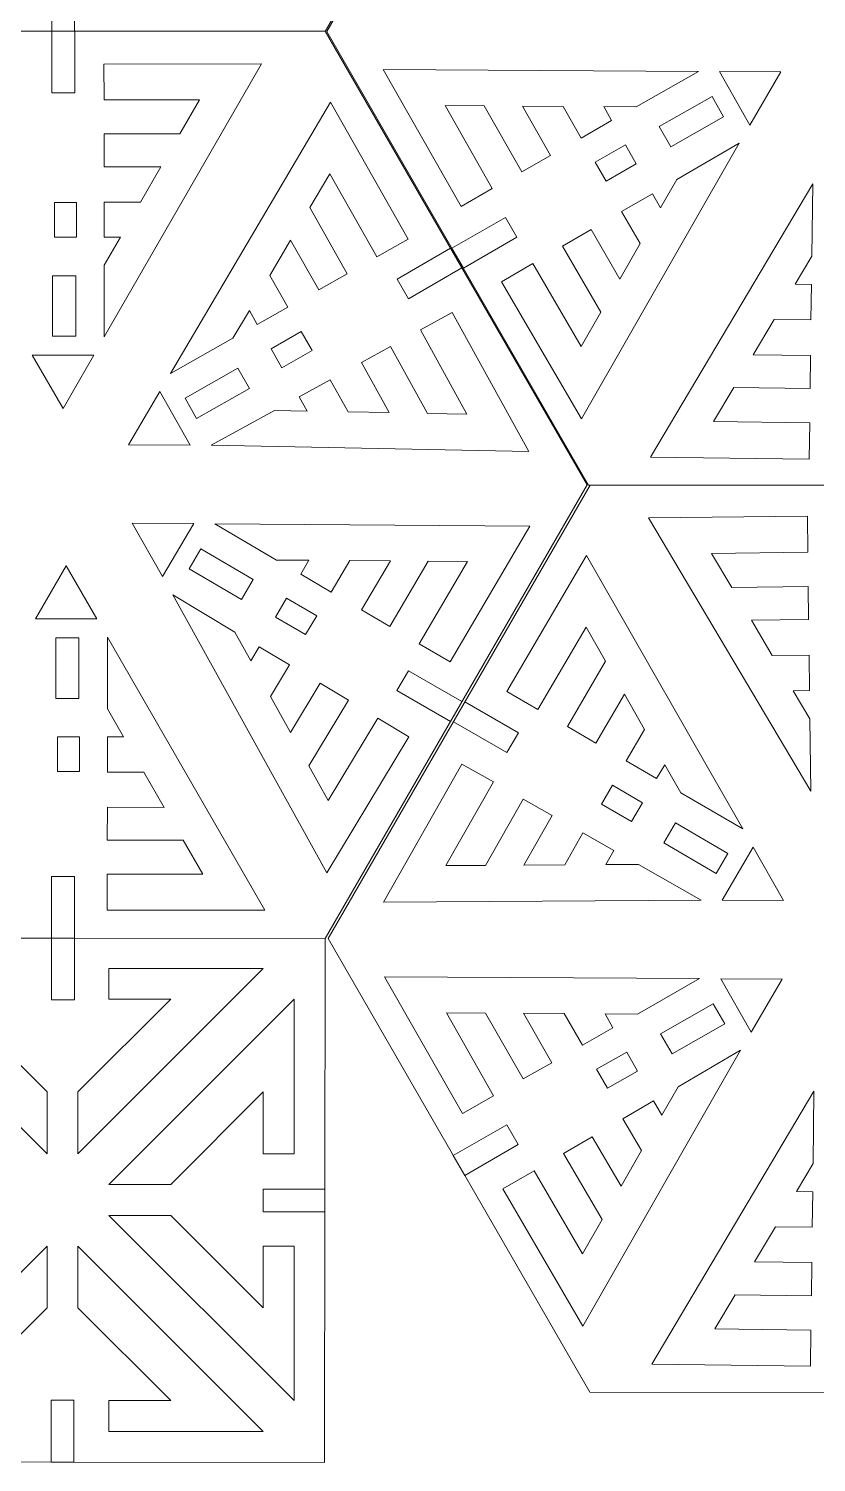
# Model space of a CAD drawing. Header units: inches. Extents: x -12.5 to 16.2, y -9.8 to 11.8.
# Drawn here: x -1.88 to 4.04, y -9.79 to 0.99 of the extents above; entities that cross this region are included whole.
import ezdxf

# ---------------------------------------------------------------- set-up
doc = ezdxf.new("R2010")
doc.units = ezdxf.units.IN
doc.header["$MEASUREMENT"] = 0
doc.layers.add('frame', color=7, linetype='Continuous')
doc.layers.add('Layer 1', color=7, linetype='Continuous')

msp = doc.modelspace()

# ---------------------------------------------------------------- linework, layer by layer
at = {"layer": 'frame', "color": 1, "lineweight": 9}
for points in [[(-1.707, 0.967), (-1.535, 0.967), (-1.535, 1.431), (-1.707, 1.431), (-1.707, 0.967)], [(-1.706, 0.504), (-1.534, 0.504), (-1.534, 0.968), (-1.706, 0.968), (-1.706, 0.504)], [(-1.708, -5.853), (-1.536, -5.853), (-1.536, -5.389), (-1.708, -5.389), (-1.708, -5.853)]]:
    msp.add_lwpolyline(points, close=True, dxfattribs=at)
at = {"layer": 'frame', "color": 5, "lineweight": 9}
for points in [[(-1.687, -0.582), (-1.522, -0.582), (-1.522, -0.321), (-1.687, -0.321), (-1.687, -0.582)], [(-1.701, -1.327), (-1.527, -1.327), (-1.527, -0.871), (-1.701, -0.871), (-1.701, -1.327)], [(-1.677, -4.049), (-1.503, -4.049), (-1.503, -3.593), (-1.677, -3.593), (-1.677, -4.049)], [(-1.663, -4.6), (-1.498, -4.6), (-1.498, -4.339), (-1.663, -4.339), (-1.663, -4.6)]]:
    msp.add_lwpolyline(points, close=True, dxfattribs=at)
at = {"layer": 'frame', "color": 250, "lineweight": 9}
for points in [[(-3.588, 7.789), (-3.588, 7.789), (0.35, 7.788), (0.35, 7.788), (0.35, 7.788), (0.35, 7.788), (2.318, 4.376), (2.318, 4.376), (2.318, 4.376), (2.318, 4.376), (0.348, 0.966), (0.348, 0.966), (0.348, 0.966), (0.348, 0.966), (-3.59, 0.967), (-3.59, 0.967), (-3.59, 0.967), (-3.59, 0.967), (-5.558, 4.379), (-5.558, 4.379), (-5.558, 4.379), (-5.558, 4.379), (-3.588, 7.789), (-3.588, 7.789)], [(2.33, 4.376), (2.33, 4.376), (6.269, 4.375), (6.269, 4.375), (6.269, 4.375), (6.269, 4.375), (8.237, 0.964), (8.237, 0.964), (8.237, 0.964), (8.237, 0.964), (6.266, -2.447), (6.266, -2.447), (6.266, -2.447), (6.266, -2.447), (2.328, -2.445), (2.328, -2.445), (2.328, -2.445), (2.328, -2.445), (0.36, 0.966), (0.36, 0.966), (0.36, 0.966), (0.36, 0.966), (2.33, 4.376), (2.33, 4.376)], [(-3.589, 0.969), (-3.589, 0.969), (0.349, 0.968), (0.349, 0.968), (0.349, 0.968), (0.349, 0.968), (2.317, -2.444), (2.317, -2.444), (2.317, -2.444), (2.317, -2.444), (0.347, -5.854), (0.347, -5.854), (0.347, -5.854), (0.347, -5.854), (-3.591, -5.853), (-3.591, -5.853), (-3.591, -5.853), (-3.591, -5.853), (-5.559, -2.441), (-5.559, -2.441), (-5.559, -2.441), (-5.559, -2.441), (-3.589, 0.969), (-3.589, 0.969)], [(2.34, -2.445), (2.34, -2.445), (6.278, -2.447), (6.278, -2.447), (6.278, -2.447), (6.278, -2.447), (8.246, -5.858), (8.246, -5.858), (8.246, -5.858), (8.246, -5.858), (6.276, -9.268), (6.276, -9.268), (6.276, -9.268), (6.276, -9.268), (2.338, -9.267), (2.338, -9.267), (2.338, -9.267), (2.338, -9.267), (0.37, -5.856), (0.37, -5.856), (0.37, -5.856), (0.37, -5.856), (2.34, -2.445), (2.34, -2.445)]]:
    msp.add_open_spline(points, degree=3, knots=[0, 0, 0, 0, 0.142857, 0.142857, 0.142857, 0.142857, 0.285714, 0.285714, 0.285714, 0.285714, 0.428571, 0.428571, 0.428571, 0.428571, 0.571429, 0.571429, 0.571429, 0.571429, 0.714286, 0.714286, 0.714286, 0.714286, 1, 1, 1, 1], dxfattribs=at)
for points in [[(0.349, 0.968), (0.349, 0.968), (0.348, 0.966), (0.348, 0.966)], [(2.34, -2.445), (2.34, -2.445), (2.342, -2.448), (2.342, -2.448)]]:
    msp.add_open_spline(points, degree=3, dxfattribs=at)
at = {"layer": 'frame', "color": 5, "lineweight": 9}
for points in [[(-0.13, 0.722), (-0.13, 0.722), (-1.315, 0.72), (-1.315, 0.72)], [(-1.314, 0.45), (-1.314, 0.45), (-1.315, 0.72), (-1.315, 0.72)], [(-0.13, 0.722), (-0.13, 0.722), (-1.312, -1.331), (-1.312, -1.331)], [(0.784, 0.68), (0.784, 0.68), (3.153, 0.665), (3.153, 0.665)], [(0.784, 0.68), (0.784, 0.68), (1.37, -0.35), (1.37, -0.35)], [(3.153, 0.665), (3.153, 0.665), (2.685, 0.399), (2.685, 0.399)], [(3.311, 0.664), (3.311, 0.664), (3.773, 0.661), (3.773, 0.661)], [(3.539, 0.262), (3.539, 0.262), (3.311, 0.664), (3.311, 0.664)], [(3.539, 0.262), (3.539, 0.262), (3.773, 0.661), (3.773, 0.661)], [(0.388, 0.434), (0.388, 0.434), (-0.815, -1.607), (-0.815, -1.607)], [(0.388, 0.434), (0.388, 0.434), (0.971, -0.597), (0.971, -0.597)], [(1.826, -0.09), (1.826, -0.09), (1.544, 0.406), (1.544, 0.406)], [(1.83, 0.404), (1.83, 0.404), (2.136, 0.402), (2.136, 0.402)], [(2.041, 0.033), (2.041, 0.033), (1.83, 0.404), (1.83, 0.404)], [(2.271, 0.164), (2.271, 0.164), (2.136, 0.402), (2.136, 0.402)], [(2.441, 0.4), (2.441, 0.4), (2.685, 0.399), (2.685, 0.399)], [(2.501, 0.295), (2.501, 0.295), (2.441, 0.4), (2.441, 0.4)], [(2.501, 0.295), (2.501, 0.295), (2.271, 0.164), (2.271, 0.164)], [(-1.314, 0.195), (-1.314, 0.195), (-0.744, 0.196), (-0.744, 0.196)], [(-1.313, -0.052), (-1.313, -0.052), (-1.314, 0.195), (-1.314, 0.195)], [(2.275, -1.948), (2.275, -1.948), (3.459, 0.126), (3.459, 0.126)], [(3.459, 0.126), (3.459, 0.126), (2.99, -0.147), (2.99, -0.147)], [(2.041, 0.033), (2.041, 0.033), (1.826, -0.09), (1.826, -0.09)], [(-1.313, -0.052), (-1.313, -0.052), (-0.886, -0.052), (-0.886, -0.052)], [(-0.886, -0.052), (-0.886, -0.052), (-1.039, -0.317), (-1.039, -0.317)], [(2.792, -2.235), (2.792, -2.235), (4.012, -0.181), (4.012, -0.181)], [(2.869, -0.361), (2.869, -0.361), (2.99, -0.147), (2.99, -0.147)], [(4.012, -0.181), (4.012, -0.181), (4.005, -0.724), (4.005, -0.724)], [(-1.313, -0.582), (-1.313, -0.582), (-1.313, -0.317), (-1.313, -0.317)], [(-1.313, -0.317), (-1.313, -0.317), (-1.039, -0.317), (-1.039, -0.317)], [(1.604, -0.216), (1.604, -0.216), (1.37, -0.35), (1.37, -0.35)], [(2.807, -0.255), (2.807, -0.255), (2.576, -0.389), (2.576, -0.389)], [(2.807, -0.255), (2.807, -0.255), (2.869, -0.361), (2.869, -0.361)], [(0.514, -0.856), (0.514, -0.856), (0.233, -0.359), (0.233, -0.359)], [(2.576, -0.389), (2.576, -0.389), (2.716, -0.628), (2.716, -0.628)], [(2.346, -0.524), (2.346, -0.524), (2.131, -0.649), (2.131, -0.649)], [(2.346, -0.524), (2.346, -0.524), (2.563, -0.896), (2.563, -0.896)], [(-1.313, -0.582), (-1.313, -0.582), (-1.191, -0.581), (-1.191, -0.581)], [(-1.191, -0.581), (-1.191, -0.581), (-1.312, -0.793), (-1.312, -0.793)], [(0.088, -0.605), (0.088, -0.605), (-0.067, -0.869), (-0.067, -0.869)], [(0.299, -0.977), (0.299, -0.977), (0.088, -0.605), (0.088, -0.605)], [(0.736, -0.73), (0.736, -0.73), (0.971, -0.597), (0.971, -0.597)], [(2.563, -0.896), (2.563, -0.896), (2.716, -0.628), (2.716, -0.628)], [(2.131, -0.649), (2.131, -0.649), (2.42, -1.146), (2.42, -1.146)], [(3.88, -0.935), (3.88, -0.935), (4.005, -0.724), (4.005, -0.724)], [(-1.312, -1.331), (-1.312, -1.331), (-1.312, -0.793), (-1.312, -0.793)], [(0.299, -0.977), (0.299, -0.977), (0.514, -0.856), (0.514, -0.856)], [(1.908, -0.779), (1.908, -0.779), (1.673, -0.916), (1.673, -0.916)], [(0.068, -1.108), (0.068, -1.108), (-0.067, -0.869), (-0.067, -0.869)], [(2.275, -1.948), (2.275, -1.948), (1.673, -0.916), (1.673, -0.916)], [(4.003, -0.937), (4.003, -0.937), (3.88, -0.935), (3.88, -0.935)], [(4.003, -0.937), (4.003, -0.937), (3.999, -1.204), (3.999, -1.204)], [(-0.222, -1.132), (-0.222, -1.132), (-0.346, -1.342), (-0.346, -1.342)], [(-0.162, -1.238), (-0.162, -1.238), (-0.222, -1.132), (-0.222, -1.132)], [(-0.162, -1.238), (-0.162, -1.238), (0.068, -1.108), (0.068, -1.108)], [(1.064, -1.279), (1.064, -1.279), (1.302, -1.148), (1.302, -1.148)], [(1.879, -2.194), (1.879, -2.194), (1.302, -1.148), (1.302, -1.148)], [(3.565, -1.465), (3.565, -1.465), (3.723, -1.2), (3.723, -1.2)], [(3.999, -1.204), (3.999, -1.204), (3.723, -1.2), (3.723, -1.2)], [(-0.815, -1.607), (-0.815, -1.607), (-0.346, -1.342), (-0.346, -1.342)], [(-1.853, -1.468), (-1.853, -1.468), (-1.622, -1.869), (-1.622, -1.869)], [(-1.853, -1.468), (-1.853, -1.468), (-1.391, -1.468), (-1.391, -1.468)], [(-1.391, -1.468), (-1.391, -1.468), (-1.622, -1.869), (-1.622, -1.869)], [(0.62, -1.524), (0.62, -1.524), (0.838, -1.404), (0.838, -1.404)], [(0.838, -1.404), (0.838, -1.404), (1.116, -1.907), (1.116, -1.907)], [(3.996, -1.471), (3.996, -1.471), (3.565, -1.465), (3.565, -1.465)], [(3.996, -1.471), (3.996, -1.471), (3.993, -1.72), (3.993, -1.72)], [(0.62, -1.524), (0.62, -1.524), (0.828, -1.901), (0.828, -1.901)], [(0.153, -1.782), (0.153, -1.782), (0.386, -1.653), (0.386, -1.653)], [(0.386, -1.653), (0.386, -1.653), (0.52, -1.895), (0.52, -1.895)], [(3.993, -1.72), (3.993, -1.72), (3.418, -1.713), (3.418, -1.713)], [(-0.895, -1.743), (-0.895, -1.743), (-1.129, -2.142), (-1.129, -2.142)], [(-0.666, -2.145), (-0.666, -2.145), (-0.895, -1.743), (-0.895, -1.743)], [(0.153, -1.782), (0.153, -1.782), (0.212, -1.889), (0.212, -1.889)], [(-0.509, -2.146), (-0.509, -2.146), (-0.034, -1.884), (-0.034, -1.884)], [(0.212, -1.889), (0.212, -1.889), (-0.034, -1.884), (-0.034, -1.884)], [(0.828, -1.901), (0.828, -1.901), (0.52, -1.895), (0.52, -1.895)], [(3.99, -1.977), (3.99, -1.977), (3.986, -2.25), (3.986, -2.25)], [(-0.666, -2.145), (-0.666, -2.145), (-1.129, -2.142), (-1.129, -2.142)], [(1.879, -2.194), (1.879, -2.194), (-0.509, -2.146), (-0.509, -2.146)], [(2.792, -2.235), (2.792, -2.235), (3.986, -2.25), (3.986, -2.25)], [(2.778, -2.693), (2.778, -2.693), (3.972, -2.678), (3.972, -2.678)], [(2.778, -2.693), (2.778, -2.693), (3.997, -4.746), (3.997, -4.746)], [(3.975, -2.95), (3.975, -2.95), (3.972, -2.678), (3.972, -2.678)], [(-0.874, -3.134), (-0.874, -3.134), (-1.102, -2.733), (-1.102, -2.733)], [(-0.64, -2.735), (-0.64, -2.735), (-1.102, -2.733), (-1.102, -2.733)], [(-0.874, -3.134), (-0.874, -3.134), (-0.64, -2.735), (-0.64, -2.735)], [(1.887, -2.754), (1.887, -2.754), (-0.482, -2.736), (-0.482, -2.736)], [(-0.482, -2.736), (-0.482, -2.736), (-0.017, -3.009), (-0.017, -3.009)], [(1.887, -2.754), (1.887, -2.754), (1.287, -3.775), (1.287, -3.775)], [(0.226, -3.011), (0.226, -3.011), (-0.017, -3.009), (-0.017, -3.009)], [(0.165, -3.116), (0.165, -3.116), (0.226, -3.011), (0.226, -3.011)], [(0.393, -3.25), (0.393, -3.25), (0.532, -3.013), (0.532, -3.013)], [(0.838, -3.015), (0.838, -3.015), (0.532, -3.013), (0.532, -3.013)], [(0.621, -3.384), (0.621, -3.384), (0.838, -3.015), (0.838, -3.015)], [(0.834, -3.509), (0.834, -3.509), (1.123, -3.017), (1.123, -3.017)], [(2.311, -2.974), (2.311, -2.974), (1.714, -3.997), (1.714, -3.997)], [(2.311, -2.974), (2.311, -2.974), (3.486, -5.031), (3.486, -5.031)], [(-1.829, -3.452), (-1.829, -3.452), (-1.598, -3.052), (-1.598, -3.052)], [(-1.367, -3.452), (-1.367, -3.452), (-1.598, -3.052), (-1.598, -3.052)], [(0.165, -3.116), (0.165, -3.116), (0.393, -3.25), (0.393, -3.25)], [(3.978, -3.208), (3.978, -3.208), (3.404, -3.215), (3.404, -3.215)], [(3.981, -3.457), (3.981, -3.457), (3.978, -3.208), (3.978, -3.208)], [(0.361, -5.361), (0.361, -5.361), (-0.796, -3.271), (-0.796, -3.271)], [(-0.796, -3.271), (-0.796, -3.271), (-0.33, -3.551), (-0.33, -3.551)], [(0.621, -3.384), (0.621, -3.384), (0.834, -3.509), (0.834, -3.509)], [(-1.829, -3.452), (-1.829, -3.452), (-1.367, -3.452), (-1.367, -3.452)], [(-0.212, -3.766), (-0.212, -3.766), (-0.33, -3.551), (-0.33, -3.551)], [(3.981, -3.457), (3.981, -3.457), (3.551, -3.462), (3.551, -3.462)], [(3.551, -3.462), (3.551, -3.462), (3.708, -3.727), (3.708, -3.727)], [(-1.287, -3.589), (-1.287, -3.589), (-1.288, -4.128), (-1.288, -4.128)], [(-0.106, -5.643), (-0.106, -5.643), (-1.287, -3.589), (-1.287, -3.589)], [(-0.148, -3.661), (-0.148, -3.661), (-0.212, -3.766), (-0.212, -3.766)], [(-0.148, -3.661), (-0.148, -3.661), (0.08, -3.798), (0.08, -3.798)], [(1.054, -3.638), (1.054, -3.638), (1.287, -3.775), (1.287, -3.775)], [(2.168, -4.262), (2.168, -4.262), (2.455, -3.769), (2.455, -3.769)], [(3.985, -3.724), (3.985, -3.724), (3.708, -3.727), (3.708, -3.727)], [(3.988, -3.991), (3.988, -3.991), (3.985, -3.724), (3.985, -3.724)], [(0.08, -3.798), (0.08, -3.798), (-0.063, -4.035), (-0.063, -4.035)], [(0.309, -3.936), (0.309, -3.936), (0.087, -4.305), (0.087, -4.305)], [(0.309, -3.936), (0.309, -3.936), (0.522, -4.064), (0.522, -4.064)], [(0.087, -4.305), (0.087, -4.305), (-0.063, -4.035), (-0.063, -4.035)], [(0.522, -4.064), (0.522, -4.064), (0.226, -4.557), (0.226, -4.557)], [(1.947, -4.133), (1.947, -4.133), (1.714, -3.997), (1.714, -3.997)], [(2.381, -4.386), (2.381, -4.386), (2.597, -4.017), (2.597, -4.017)], [(2.597, -4.017), (2.597, -4.017), (2.749, -4.283), (2.749, -4.283)], [(3.988, -3.991), (3.988, -3.991), (3.865, -3.992), (3.865, -3.992)], [(3.865, -3.992), (3.865, -3.992), (3.991, -4.203), (3.991, -4.203)], [(-1.167, -4.339), (-1.167, -4.339), (-1.288, -4.128), (-1.288, -4.128)], [(0.743, -4.197), (0.743, -4.197), (0.976, -4.338), (0.976, -4.338)], [(3.997, -4.746), (3.997, -4.746), (3.991, -4.203), (3.991, -4.203)], [(2.381, -4.386), (2.381, -4.386), (2.168, -4.262), (2.168, -4.262)], [(2.61, -4.52), (2.61, -4.52), (2.749, -4.283), (2.749, -4.283)], [(-1.289, -4.339), (-1.289, -4.339), (-1.289, -4.603), (-1.289, -4.603)], [(-1.289, -4.339), (-1.289, -4.339), (-1.167, -4.339), (-1.167, -4.339)], [(0.361, -5.361), (0.361, -5.361), (0.976, -4.338), (0.976, -4.338)], [(2.839, -4.653), (2.839, -4.653), (2.61, -4.52), (2.61, -4.52)], [(-1.289, -4.603), (-1.289, -4.603), (-1.014, -4.604), (-1.014, -4.604)], [(-0.862, -4.869), (-0.862, -4.869), (-1.014, -4.604), (-1.014, -4.604)], [(0.785, -5.582), (0.785, -5.582), (1.376, -4.544), (1.376, -4.544)], [(1.612, -4.678), (1.612, -4.678), (1.376, -4.544), (1.376, -4.544)], [(2.839, -4.653), (2.839, -4.653), (2.9, -4.548), (2.9, -4.548)], [(2.9, -4.548), (2.9, -4.548), (3.021, -4.759), (3.021, -4.759)], [(1.836, -4.806), (1.836, -4.806), (1.552, -5.305), (1.552, -5.305)], [(2.053, -4.929), (2.053, -4.929), (1.836, -4.806), (1.836, -4.806)], [(3.486, -5.031), (3.486, -5.031), (3.021, -4.759), (3.021, -4.759)], [(-1.289, -4.868), (-1.289, -4.868), (-1.29, -5.115), (-1.29, -5.115)], [(-1.289, -4.868), (-1.289, -4.868), (-0.862, -4.869), (-0.862, -4.869)], [(2.053, -4.929), (2.053, -4.929), (1.84, -5.303), (1.84, -5.303)], [(2.285, -5.061), (2.285, -5.061), (2.148, -5.301), (2.148, -5.301)], [(2.517, -5.193), (2.517, -5.193), (2.285, -5.061), (2.285, -5.061)], [(-1.29, -5.115), (-1.29, -5.115), (-0.72, -5.116), (-0.72, -5.116)], [(3.331, -5.567), (3.331, -5.567), (3.564, -5.168), (3.564, -5.168)], [(3.564, -5.168), (3.564, -5.168), (3.793, -5.57), (3.793, -5.57)], [(2.517, -5.193), (2.517, -5.193), (2.456, -5.299), (2.456, -5.299)], [(-1.29, -5.371), (-1.29, -5.371), (-1.29, -5.641), (-1.29, -5.641)], [(1.84, -5.303), (1.84, -5.303), (2.148, -5.301), (2.148, -5.301)], [(2.456, -5.299), (2.456, -5.299), (2.702, -5.298), (2.702, -5.298)], [(3.174, -5.566), (3.174, -5.566), (2.702, -5.298), (2.702, -5.298)], [(0.785, -5.582), (0.785, -5.582), (3.174, -5.566), (3.174, -5.566)], [(3.331, -5.567), (3.331, -5.567), (3.793, -5.57), (3.793, -5.57)], [(-0.106, -5.643), (-0.106, -5.643), (-1.29, -5.641), (-1.29, -5.641)], [(0.793, -6.142), (0.793, -6.142), (3.162, -6.156), (3.162, -6.156)], [(0.793, -6.142), (0.793, -6.142), (1.379, -7.171), (1.379, -7.171)], [(3.162, -6.156), (3.162, -6.156), (2.694, -6.423), (2.694, -6.423)], [(3.321, -6.157), (3.321, -6.157), (3.783, -6.161), (3.783, -6.161)], [(3.549, -6.56), (3.549, -6.56), (3.321, -6.157), (3.321, -6.157)], [(3.549, -6.56), (3.549, -6.56), (3.783, -6.161), (3.783, -6.161)], [(1.836, -6.911), (1.836, -6.911), (1.554, -6.416), (1.554, -6.416)], [(1.839, -6.417), (1.839, -6.417), (2.145, -6.419), (2.145, -6.419)], [(2.051, -6.789), (2.051, -6.789), (1.839, -6.417), (1.839, -6.417)], [(2.281, -6.658), (2.281, -6.658), (2.145, -6.419), (2.145, -6.419)], [(2.451, -6.421), (2.451, -6.421), (2.694, -6.423), (2.694, -6.423)], [(2.511, -6.527), (2.511, -6.527), (2.451, -6.421), (2.451, -6.421)], [(2.511, -6.527), (2.511, -6.527), (2.281, -6.658), (2.281, -6.658)], [(2.051, -6.789), (2.051, -6.789), (1.836, -6.911), (1.836, -6.911)], [(2.285, -8.769), (2.285, -8.769), (3.469, -6.695), (3.469, -6.695)], [(3.469, -6.695), (3.469, -6.695), (3, -6.969), (3, -6.969)], [(2.802, -9.056), (2.802, -9.056), (4.021, -7.003), (4.021, -7.003)], [(2.878, -7.182), (2.878, -7.182), (3, -6.969), (3, -6.969)], [(4.021, -7.003), (4.021, -7.003), (4.015, -7.546), (4.015, -7.546)], [(1.614, -7.037), (1.614, -7.037), (1.379, -7.171), (1.379, -7.171)], [(2.816, -7.076), (2.816, -7.076), (2.586, -7.211), (2.586, -7.211)], [(2.816, -7.076), (2.816, -7.076), (2.878, -7.182), (2.878, -7.182)], [(2.586, -7.211), (2.586, -7.211), (2.726, -7.45), (2.726, -7.45)], [(2.355, -7.345), (2.355, -7.345), (2.14, -7.471), (2.14, -7.471)], [(2.355, -7.345), (2.355, -7.345), (2.573, -7.717), (2.573, -7.717)], [(2.14, -7.471), (2.14, -7.471), (2.43, -7.967), (2.43, -7.967)], [(2.573, -7.717), (2.573, -7.717), (2.726, -7.45), (2.726, -7.45)], [(3.889, -7.757), (3.889, -7.757), (4.015, -7.546), (4.015, -7.546)], [(1.918, -7.601), (1.918, -7.601), (1.683, -7.738), (1.683, -7.738)], [(2.285, -8.769), (2.285, -8.769), (1.683, -7.738), (1.683, -7.738)], [(4.012, -7.759), (4.012, -7.759), (3.889, -7.757), (3.889, -7.757)], [(4.012, -7.759), (4.012, -7.759), (4.009, -8.025), (4.009, -8.025)], [(3.575, -8.287), (3.575, -8.287), (3.732, -8.022), (3.732, -8.022)], [(4.009, -8.025), (4.009, -8.025), (3.732, -8.022), (3.732, -8.022)], [(4.006, -8.292), (4.006, -8.292), (3.575, -8.287), (3.575, -8.287)], [(4.006, -8.292), (4.006, -8.292), (4.003, -8.541), (4.003, -8.541)], [(4.003, -8.541), (4.003, -8.541), (3.428, -8.534), (3.428, -8.534)], [(3.999, -8.799), (3.999, -8.799), (3.996, -9.071), (3.996, -9.071)], [(2.802, -9.056), (2.802, -9.056), (3.996, -9.071), (3.996, -9.071)]]:
    msp.add_open_spline(points, degree=3, dxfattribs=at)
for points, knots in [([(-1.314, 0.45), (-1.314, 0.45), (-0.597, 0.451), (-0.597, 0.451), (-0.597, 0.451), (-0.597, 0.451), (-0.744, 0.196), (-0.744, 0.196)], [0, 0, 0, 0, 0.333333, 0.333333, 0.333333, 0.333333, 1, 1, 1, 1]), ([(3.342, 0.324), (3.342, 0.324), (3.256, 0.476), (3.256, 0.476), (3.256, 0.476), (3.256, 0.476), (2.859, 0.251), (2.859, 0.251), (2.859, 0.251), (2.859, 0.251), (2.945, 0.099), (2.945, 0.099), (2.945, 0.099), (2.945, 0.099), (3.342, 0.324), (3.342, 0.324)], [0, 0, 0, 0, 0.2, 0.2, 0.2, 0.2, 0.4, 0.4, 0.4, 0.4, 0.6, 0.6, 0.6, 0.6, 1, 1, 1, 1]), ([(1.604, -0.216), (1.604, -0.216), (1.249, 0.408), (1.249, 0.408), (1.249, 0.408), (1.249, 0.408), (1.544, 0.406), (1.544, 0.406)], [0, 0, 0, 0, 0.333333, 0.333333, 0.333333, 0.333333, 1, 1, 1, 1]), ([(2.686, -0.031), (2.686, -0.031), (2.605, 0.112), (2.605, 0.112), (2.605, 0.112), (2.605, 0.112), (2.378, -0.017), (2.378, -0.017), (2.378, -0.017), (2.378, -0.017), (2.459, -0.16), (2.459, -0.16), (2.459, -0.16), (2.459, -0.16), (2.686, -0.031), (2.686, -0.031)], [0, 0, 0, 0, 0.2, 0.2, 0.2, 0.2, 0.4, 0.4, 0.4, 0.4, 0.6, 0.6, 0.6, 0.6, 1, 1, 1, 1]), ([(0.736, -0.73), (0.736, -0.73), (0.383, -0.105), (0.383, -0.105), (0.383, -0.105), (0.383, -0.105), (0.233, -0.359), (0.233, -0.359)], [0, 0, 0, 0, 0.333333, 0.333333, 0.333333, 0.333333, 1, 1, 1, 1]), ([(1.908, -0.779), (1.908, -0.779), (2.273, -1.404), (2.273, -1.404), (2.273, -1.404), (2.273, -1.404), (2.42, -1.146), (2.42, -1.146)], [0, 0, 0, 0, 0.333333, 0.333333, 0.333333, 0.333333, 1, 1, 1, 1]), ([(0.022, -1.563), (0.022, -1.563), (-0.059, -1.42), (-0.059, -1.42), (-0.059, -1.42), (-0.059, -1.42), (0.168, -1.291), (0.168, -1.291), (0.168, -1.291), (0.168, -1.291), (0.249, -1.434), (0.249, -1.434), (0.249, -1.434), (0.249, -1.434), (0.022, -1.563), (0.022, -1.563)], [0, 0, 0, 0, 0.2, 0.2, 0.2, 0.2, 0.4, 0.4, 0.4, 0.4, 0.6, 0.6, 0.6, 0.6, 1, 1, 1, 1]), ([(1.064, -1.279), (1.064, -1.279), (1.413, -1.913), (1.413, -1.913), (1.413, -1.913), (1.413, -1.913), (1.116, -1.907), (1.116, -1.907)], [0, 0, 0, 0, 0.333333, 0.333333, 0.333333, 0.333333, 1, 1, 1, 1]), ([(-0.619, -1.944), (-0.619, -1.944), (-0.705, -1.792), (-0.705, -1.792), (-0.705, -1.792), (-0.705, -1.792), (-0.308, -1.567), (-0.308, -1.567), (-0.308, -1.567), (-0.308, -1.567), (-0.222, -1.719), (-0.222, -1.719), (-0.222, -1.719), (-0.222, -1.719), (-0.619, -1.944), (-0.619, -1.944)], [0, 0, 0, 0, 0.2, 0.2, 0.2, 0.2, 0.4, 0.4, 0.4, 0.4, 0.6, 0.6, 0.6, 0.6, 1, 1, 1, 1]), ([(3.99, -1.977), (3.99, -1.977), (3.266, -1.968), (3.266, -1.968), (3.266, -1.968), (3.266, -1.968), (3.418, -1.713), (3.418, -1.713)], [0, 0, 0, 0, 0.333333, 0.333333, 0.333333, 0.333333, 1, 1, 1, 1]), ([(-0.675, -3.075), (-0.675, -3.075), (-0.587, -2.924), (-0.587, -2.924), (-0.587, -2.924), (-0.587, -2.924), (-0.194, -3.155), (-0.194, -3.155), (-0.194, -3.155), (-0.194, -3.155), (-0.282, -3.305), (-0.282, -3.305), (-0.282, -3.305), (-0.282, -3.305), (-0.675, -3.075), (-0.675, -3.075)], [0, 0, 0, 0, 0.2, 0.2, 0.2, 0.2, 0.4, 0.4, 0.4, 0.4, 0.6, 0.6, 0.6, 0.6, 1, 1, 1, 1]), ([(1.054, -3.638), (1.054, -3.638), (1.418, -3.019), (1.418, -3.019), (1.418, -3.019), (1.418, -3.019), (1.123, -3.017), (1.123, -3.017)], [0, 0, 0, 0, 0.333333, 0.333333, 0.333333, 0.333333, 1, 1, 1, 1]), ([(3.975, -2.95), (3.975, -2.95), (3.252, -2.959), (3.252, -2.959), (3.252, -2.959), (3.252, -2.959), (3.404, -3.215), (3.404, -3.215)], [0, 0, 0, 0, 0.333333, 0.333333, 0.333333, 0.333333, 1, 1, 1, 1]), ([(-0.025, -3.438), (-0.025, -3.438), (0.058, -3.297), (0.058, -3.297), (0.058, -3.297), (0.058, -3.297), (0.284, -3.428), (0.284, -3.428), (0.284, -3.428), (0.284, -3.428), (0.201, -3.57), (0.201, -3.57), (0.201, -3.57), (0.201, -3.57), (-0.025, -3.438), (-0.025, -3.438)], [0, 0, 0, 0, 0.2, 0.2, 0.2, 0.2, 0.4, 0.4, 0.4, 0.4, 0.6, 0.6, 0.6, 0.6, 1, 1, 1, 1]), ([(1.947, -4.133), (1.947, -4.133), (2.309, -3.513), (2.309, -3.513), (2.309, -3.513), (2.309, -3.513), (2.455, -3.769), (2.455, -3.769)], [0, 0, 0, 0, 0.333333, 0.333333, 0.333333, 0.333333, 1, 1, 1, 1]), ([(0.743, -4.197), (0.743, -4.197), (0.37, -4.817), (0.37, -4.817), (0.37, -4.817), (0.37, -4.817), (0.226, -4.557), (0.226, -4.557)], [0, 0, 0, 0, 0.333333, 0.333333, 0.333333, 0.333333, 1, 1, 1, 1]), ([(1.612, -4.678), (1.612, -4.678), (1.255, -5.307), (1.255, -5.307), (1.255, -5.307), (1.255, -5.307), (1.552, -5.305), (1.552, -5.305)], [0, 0, 0, 0, 0.333333, 0.333333, 0.333333, 0.333333, 1, 1, 1, 1]), ([(2.65, -4.976), (2.65, -4.976), (2.733, -4.834), (2.733, -4.834), (2.733, -4.834), (2.733, -4.834), (2.508, -4.702), (2.508, -4.702), (2.508, -4.702), (2.508, -4.702), (2.425, -4.844), (2.425, -4.844), (2.425, -4.844), (2.425, -4.844), (2.65, -4.976), (2.65, -4.976)], [0, 0, 0, 0, 0.2, 0.2, 0.2, 0.2, 0.4, 0.4, 0.4, 0.4, 0.6, 0.6, 0.6, 0.6, 1, 1, 1, 1]), ([(3.286, -5.365), (3.286, -5.365), (3.374, -5.215), (3.374, -5.215), (3.374, -5.215), (3.374, -5.215), (2.98, -4.985), (2.98, -4.985), (2.98, -4.985), (2.98, -4.985), (2.892, -5.135), (2.892, -5.135), (2.892, -5.135), (2.892, -5.135), (3.286, -5.365), (3.286, -5.365)], [0, 0, 0, 0, 0.2, 0.2, 0.2, 0.2, 0.4, 0.4, 0.4, 0.4, 0.6, 0.6, 0.6, 0.6, 1, 1, 1, 1]), ([(-1.29, -5.371), (-1.29, -5.371), (-0.572, -5.372), (-0.572, -5.372), (-0.572, -5.372), (-0.572, -5.372), (-0.72, -5.116), (-0.72, -5.116)], [0, 0, 0, 0, 0.333333, 0.333333, 0.333333, 0.333333, 1, 1, 1, 1]), ([(3.351, -6.497), (3.351, -6.497), (3.265, -6.346), (3.265, -6.346), (3.265, -6.346), (3.265, -6.346), (2.869, -6.571), (2.869, -6.571), (2.869, -6.571), (2.869, -6.571), (2.955, -6.722), (2.955, -6.722), (2.955, -6.722), (2.955, -6.722), (3.351, -6.497), (3.351, -6.497)], [0, 0, 0, 0, 0.2, 0.2, 0.2, 0.2, 0.4, 0.4, 0.4, 0.4, 0.6, 0.6, 0.6, 0.6, 1, 1, 1, 1]), ([(1.614, -7.037), (1.614, -7.037), (1.259, -6.414), (1.259, -6.414), (1.259, -6.414), (1.259, -6.414), (1.554, -6.416), (1.554, -6.416)], [0, 0, 0, 0, 0.333333, 0.333333, 0.333333, 0.333333, 1, 1, 1, 1]), ([(2.696, -6.852), (2.696, -6.852), (2.615, -6.709), (2.615, -6.709), (2.615, -6.709), (2.615, -6.709), (2.388, -6.838), (2.388, -6.838), (2.388, -6.838), (2.388, -6.838), (2.469, -6.981), (2.469, -6.981), (2.469, -6.981), (2.469, -6.981), (2.696, -6.852), (2.696, -6.852)], [0, 0, 0, 0, 0.2, 0.2, 0.2, 0.2, 0.4, 0.4, 0.4, 0.4, 0.6, 0.6, 0.6, 0.6, 1, 1, 1, 1]), ([(1.918, -7.601), (1.918, -7.601), (2.283, -8.225), (2.283, -8.225), (2.283, -8.225), (2.283, -8.225), (2.43, -7.967), (2.43, -7.967)], [0, 0, 0, 0, 0.333333, 0.333333, 0.333333, 0.333333, 1, 1, 1, 1]), ([(3.999, -8.799), (3.999, -8.799), (3.276, -8.79), (3.276, -8.79), (3.276, -8.79), (3.276, -8.79), (3.428, -8.534), (3.428, -8.534)], [0, 0, 0, 0, 0.333333, 0.333333, 0.333333, 0.333333, 1, 1, 1, 1])]:
    msp.add_open_spline(points, degree=3, knots=knots, dxfattribs=at)
at = {"layer": 'frame', "color": 1, "lineweight": 9}
for points in [[(1.703, -0.433), (1.703, -0.433), (1.789, -0.582), (1.789, -0.582), (1.789, -0.582), (1.789, -0.582), (1.387, -0.814), (1.387, -0.814), (1.387, -0.814), (1.387, -0.814), (1.301, -0.665), (1.301, -0.665), (1.301, -0.665), (1.301, -0.665), (1.703, -0.433), (1.703, -0.433)], [(1.29, -0.664), (1.29, -0.664), (1.376, -0.812), (1.376, -0.812), (1.376, -0.812), (1.376, -0.812), (0.974, -1.044), (0.974, -1.044), (0.974, -1.044), (0.974, -1.044), (0.888, -0.896), (0.888, -0.896), (0.888, -0.896), (0.888, -0.896), (1.29, -0.664), (1.29, -0.664)], [(1.375, -4.074), (1.375, -4.074), (1.289, -4.223), (1.289, -4.223), (1.289, -4.223), (1.289, -4.223), (0.887, -3.991), (0.887, -3.991), (0.887, -3.991), (0.887, -3.991), (0.973, -3.842), (0.973, -3.842), (0.973, -3.842), (0.973, -3.842), (1.375, -4.074), (1.375, -4.074)], [(1.8, -4.308), (1.8, -4.308), (1.714, -4.457), (1.714, -4.457), (1.714, -4.457), (1.714, -4.457), (1.312, -4.225), (1.312, -4.225), (1.312, -4.225), (1.312, -4.225), (1.398, -4.076), (1.398, -4.076), (1.398, -4.076), (1.398, -4.076), (1.8, -4.308), (1.8, -4.308)], [(1.713, -7.255), (1.713, -7.255), (1.799, -7.404), (1.799, -7.404), (1.799, -7.404), (1.799, -7.404), (1.397, -7.636), (1.397, -7.636), (1.397, -7.636), (1.397, -7.636), (1.311, -7.487), (1.311, -7.487), (1.311, -7.487), (1.311, -7.487), (1.713, -7.255), (1.713, -7.255)]]:
    msp.add_open_spline(points, degree=3, knots=[0, 0, 0, 0, 0.2, 0.2, 0.2, 0.2, 0.4, 0.4, 0.4, 0.4, 0.6, 0.6, 0.6, 0.6, 1, 1, 1, 1], dxfattribs=at)
at = {"layer": 'Layer 1', "color": 250, "lineweight": 9}
msp.add_open_spline([(0.343, -9.794), (0.343, -9.794), (-3.595, -9.79), (-3.595, -9.79), (-3.595, -9.79), (-3.595, -9.79), (-3.591, -5.851), (-3.591, -5.851), (-3.591, -5.851), (-3.591, -5.851), (0.347, -5.855), (0.347, -5.855), (0.347, -5.855), (0.347, -5.855), (0.343, -9.794), (0.343, -9.794)], degree=3, knots=[0, 0, 0, 0, 0.2, 0.2, 0.2, 0.2, 0.4, 0.4, 0.4, 0.4, 0.6, 0.6, 0.6, 0.6, 1, 1, 1, 1], dxfattribs=at)
at = {"layer": 'Layer 1', "color": 1, "lineweight": 9}
for points in [[(-1.536, -6.317), (-1.536, -6.317), (-1.708, -6.317), (-1.708, -6.317), (-1.708, -6.317), (-1.708, -6.317), (-1.708, -5.853), (-1.708, -5.853), (-1.708, -5.853), (-1.708, -5.853), (-1.536, -5.853), (-1.536, -5.853), (-1.536, -5.853), (-1.536, -5.853), (-1.536, -6.317), (-1.536, -6.317)], [(-0.119, -7.91), (-0.119, -7.91), (-0.119, -7.739), (-0.119, -7.739), (-0.119, -7.739), (-0.119, -7.739), (0.345, -7.739), (0.345, -7.739), (0.345, -7.739), (0.345, -7.739), (0.345, -7.91), (0.345, -7.91), (0.345, -7.91), (0.345, -7.91), (-0.119, -7.91), (-0.119, -7.91)], [(-1.54, -9.792), (-1.54, -9.792), (-1.712, -9.792), (-1.712, -9.792), (-1.712, -9.792), (-1.712, -9.792), (-1.712, -9.327), (-1.712, -9.327), (-1.712, -9.327), (-1.712, -9.327), (-1.54, -9.327), (-1.54, -9.327), (-1.54, -9.327), (-1.54, -9.327), (-1.54, -9.792), (-1.54, -9.792)]]:
    msp.add_open_spline(points, degree=3, knots=[0, 0, 0, 0, 0.2, 0.2, 0.2, 0.2, 0.4, 0.4, 0.4, 0.4, 0.6, 0.6, 0.6, 0.6, 1, 1, 1, 1], dxfattribs=at)
at = {"layer": 'Layer 1', "color": 5, "lineweight": 9}
for points in [[(-1.974, -6.08), (-1.974, -6.08), (-3.134, -6.08), (-3.134, -6.08), (-3.134, -6.08), (-3.134, -6.08), (-1.742, -7.473), (-1.742, -7.473), (-1.742, -7.473), (-1.742, -7.473), (-1.742, -7.009), (-1.742, -7.009), (-1.742, -7.009), (-1.742, -7.009), (-2.438, -6.312), (-2.438, -6.312), (-2.438, -6.312), (-2.438, -6.312), (-1.974, -6.312), (-1.974, -6.312), (-1.974, -6.312), (-1.974, -6.312), (-1.974, -6.08), (-1.974, -6.08)], [(-1.277, -6.08), (-1.277, -6.08), (-0.117, -6.08), (-0.117, -6.08), (-0.117, -6.08), (-0.117, -6.08), (-1.51, -7.473), (-1.51, -7.473), (-1.51, -7.473), (-1.51, -7.473), (-1.51, -7.009), (-1.51, -7.009), (-1.51, -7.009), (-1.51, -7.009), (-0.813, -6.312), (-0.813, -6.312), (-0.813, -6.312), (-0.813, -6.312), (-1.277, -6.312), (-1.277, -6.312), (-1.277, -6.312), (-1.277, -6.312), (-1.277, -6.08), (-1.277, -6.08)], [(0.115, -7.473), (0.115, -7.473), (0.115, -6.312), (0.115, -6.312), (0.115, -6.312), (0.115, -6.312), (-1.277, -7.705), (-1.277, -7.705), (-1.277, -7.705), (-1.277, -7.705), (-0.813, -7.705), (-0.813, -7.705), (-0.813, -7.705), (-0.813, -7.705), (-0.117, -7.009), (-0.117, -7.009), (-0.117, -7.009), (-0.117, -7.009), (-0.117, -7.473), (-0.117, -7.473), (-0.117, -7.473), (-0.117, -7.473), (0.115, -7.473), (0.115, -7.473)], [(0.115, -8.169), (0.115, -8.169), (0.115, -9.329), (0.115, -9.329), (0.115, -9.329), (0.115, -9.329), (-1.277, -7.937), (-1.277, -7.937), (-1.277, -7.937), (-1.277, -7.937), (-0.813, -7.937), (-0.813, -7.937), (-0.813, -7.937), (-0.813, -7.937), (-0.117, -8.633), (-0.117, -8.633), (-0.117, -8.633), (-0.117, -8.633), (-0.117, -8.169), (-0.117, -8.169), (-0.117, -8.169), (-0.117, -8.169), (0.115, -8.169), (0.115, -8.169)], [(-1.974, -9.562), (-1.974, -9.562), (-3.134, -9.562), (-3.134, -9.562), (-3.134, -9.562), (-3.134, -9.562), (-1.742, -8.169), (-1.742, -8.169), (-1.742, -8.169), (-1.742, -8.169), (-1.742, -8.633), (-1.742, -8.633), (-1.742, -8.633), (-1.742, -8.633), (-2.438, -9.329), (-2.438, -9.329), (-2.438, -9.329), (-2.438, -9.329), (-1.974, -9.329), (-1.974, -9.329), (-1.974, -9.329), (-1.974, -9.329), (-1.974, -9.562), (-1.974, -9.562)], [(-1.277, -9.562), (-1.277, -9.562), (-0.117, -9.562), (-0.117, -9.562), (-0.117, -9.562), (-0.117, -9.562), (-1.51, -8.169), (-1.51, -8.169), (-1.51, -8.169), (-1.51, -8.169), (-1.51, -8.633), (-1.51, -8.633), (-1.51, -8.633), (-1.51, -8.633), (-0.813, -9.329), (-0.813, -9.329), (-0.813, -9.329), (-0.813, -9.329), (-1.277, -9.329), (-1.277, -9.329), (-1.277, -9.329), (-1.277, -9.329), (-1.277, -9.562), (-1.277, -9.562)]]:
    msp.add_open_spline(points, degree=3, knots=[0, 0, 0, 0, 0.142857, 0.142857, 0.142857, 0.142857, 0.285714, 0.285714, 0.285714, 0.285714, 0.428571, 0.428571, 0.428571, 0.428571, 0.571429, 0.571429, 0.571429, 0.571429, 0.714286, 0.714286, 0.714286, 0.714286, 1, 1, 1, 1], dxfattribs=at)

doc.saveas('drawing.dxf')
